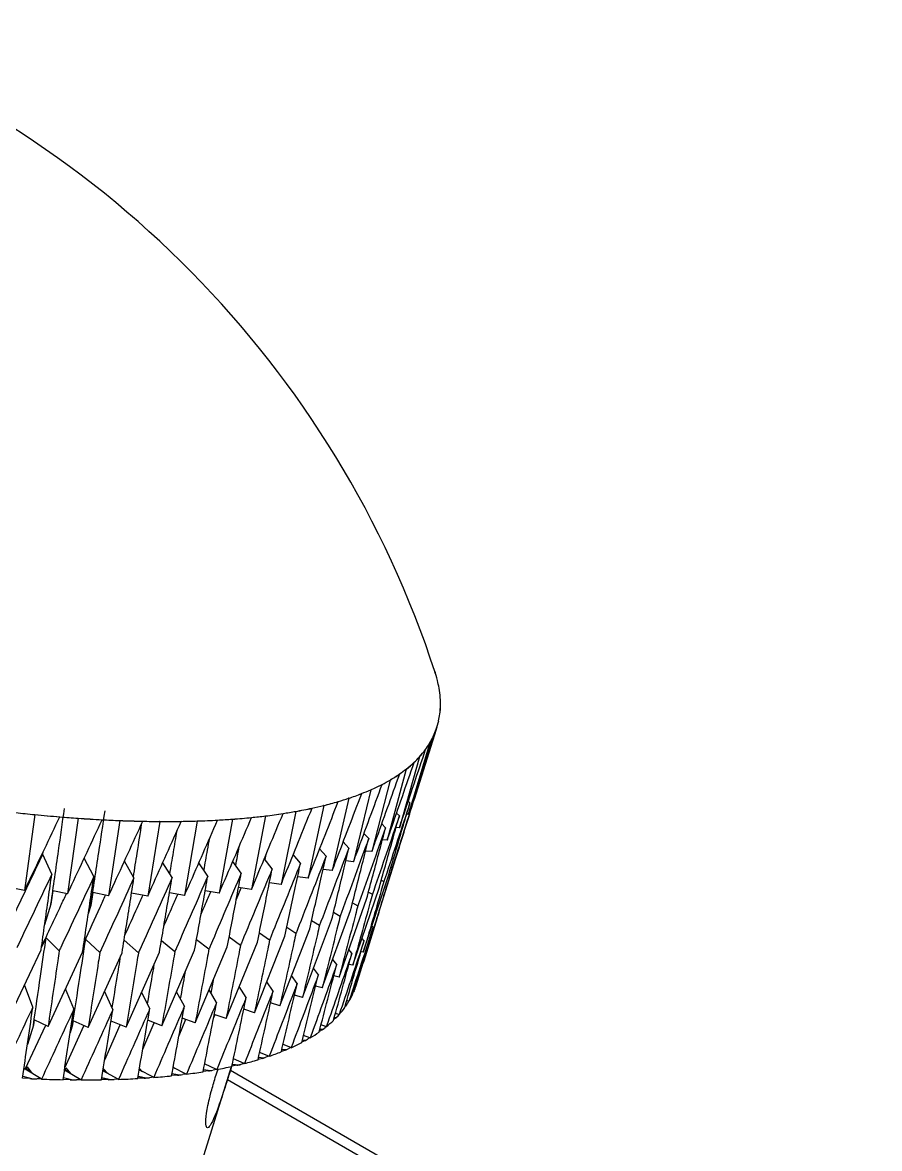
# Model space of a CAD drawing. Header units: millimetres. Extents: x 5847 to 9233, y 737 to 1578.
# Drawn here: x 8893.01 to 8910.22, y 1126.87 to 1149.48 of the extents above; entities that cross this region are included whole.
import ezdxf

# ---------------------------------------------------------------- set-up
doc = ezdxf.new("R2010")
doc.units = ezdxf.units.MM
doc.layers.get('0').update_dxf_attribs({"lineweight": 30})

msp = doc.modelspace()

# ---------------------------------------------------------------- linework, layer by layer
at = {"color": 7, "linetype": 'Continuous', "lineweight": 25}
for p, q in [((8901.283, 1136.469), (8901.284, 1136.469)), ((8901.345, 1136.265), (8901.343, 1136.266)), ((8901.376, 1136.114), (8901.377, 1136.114)), ((8901.401, 1135.92), (8901.4, 1135.921)), ((8901.404, 1135.777), (8901.405, 1135.777)), ((8901.368, 1135.458), (8901.369, 1135.458)), ((8901.393, 1135.593), (8901.391, 1135.594)), ((8901.32, 1135.285), (8900.878, 1133.876)), ((8901.077, 1134.507), (8901.336, 1135.334)), ((8901.32, 1135.285), (8901.318, 1135.286)), ((8901.183, 1134.997), (8900.76, 1133.582)), ((8901.183, 1134.997), (8901.181, 1134.998)), ((8901.267, 1135.159), (8901.268, 1135.158)), ((8901.102, 1134.88), (8901.104, 1134.88)), ((8900.982, 1134.731), (8900.578, 1133.309)), ((8900.874, 1134.624), (8900.876, 1134.623)), ((8900.982, 1134.731), (8900.98, 1134.732)), ((8900.718, 1134.488), (8900.333, 1133.059)), ((8900.584, 1134.39), (8900.585, 1134.39)), ((8900.718, 1134.488), (8900.717, 1134.488)), ((8900.007, 1134.072), (8899.658, 1132.628)), ((8900.007, 1134.072), (8900.005, 1134.072)), ((8900.393, 1134.268), (8900.026, 1132.832)), ((8900.232, 1134.181), (8900.233, 1134.18)), ((8900.393, 1134.268), (8900.391, 1134.268)), ((8900.942, 1134.093), (8900.929, 1134.105)), ((8899.562, 1133.901), (8899.23, 1132.45)), ((8899.35, 1133.836), (8899.352, 1133.835)), ((8899.562, 1133.901), (8899.56, 1133.902)), ((8899.82, 1133.996), (8899.822, 1133.995)), ((8900.792, 1133.81), (8900.757, 1133.842)), ((8898.502, 1133.638), (8898.203, 1132.171)), ((8898.502, 1133.638), (8898.501, 1133.639)), ((8899.059, 1133.756), (8898.745, 1132.297)), ((8898.824, 1133.703), (8898.825, 1133.702)), ((8899.059, 1133.756), (8899.058, 1133.757)), ((8893.261, 1133.574), (8893.053, 1132.048)), ((8893.261, 1133.574), (8893.26, 1133.574)), ((8893.76, 1133.529), (8893.76, 1133.529)), ((8894.132, 1133.5), (8893.915, 1131.983)), ((8894.132, 1133.5), (8894.132, 1133.501)), ((8894.612, 1133.471), (8894.612, 1133.471)), ((8894.969, 1133.454), (8894.74, 1131.945)), ((8894.969, 1133.454), (8894.968, 1133.455)), ((8895.426, 1133.441), (8895.427, 1133.44)), ((8895.766, 1133.436), (8895.525, 1131.935)), ((8895.766, 1133.436), (8895.765, 1133.437)), ((8896.199, 1133.438), (8896.2, 1133.438)), ((8896.52, 1133.445), (8896.266, 1131.953)), ((8896.52, 1133.445), (8896.519, 1133.446)), ((8896.928, 1133.463), (8896.929, 1133.463)), ((8897.23, 1133.482), (8896.962, 1131.999)), ((8897.23, 1133.482), (8897.229, 1133.483)), ((8897.891, 1133.546), (8897.608, 1132.071)), ((8897.61, 1133.516), (8897.611, 1133.515)), ((8897.891, 1133.546), (8897.89, 1133.547)), ((8898.243, 1133.596), (8898.244, 1133.595)), ((8900.302, 1133.309), (8900.225, 1133.386)), ((8900.578, 1133.548), (8900.522, 1133.602)), ((8900.76, 1133.582), (8900.725, 1133.583)), ((8899.963, 1133.094), (8899.868, 1133.194)), ((8900.578, 1133.309), (8900.512, 1133.313)), ((8899.565, 1132.903), (8899.451, 1133.028)), ((8900.333, 1133.059), (8900.237, 1133.066)), ((8893.418, 1132.773), (8893.426, 1132.828)), ((8893.601, 1132.381), (8893.418, 1132.773)), ((8897.881, 1132.671), (8897.901, 1132.772)), ((8898.594, 1132.599), (8898.449, 1132.775)), ((8899.108, 1132.738), (8898.978, 1132.888)), ((8900.026, 1132.832), (8899.9, 1132.842)), ((8894.445, 1132.329), (8894.251, 1132.7)), ((8895.25, 1132.306), (8895.058, 1132.638)), ((8896.014, 1132.309), (8895.826, 1132.606)), ((8896.733, 1132.341), (8896.552, 1132.605)), ((8897.404, 1132.4), (8897.233, 1132.633)), ((8898.026, 1132.486), (8897.866, 1132.69)), ((8899.658, 1132.628), (8899.503, 1132.644)), ((8900.003, 1131.096), (8900.503, 1132.677)), ((8900.412, 1132.523), (8900.436, 1132.511)), ((8898.745, 1132.297), (8898.536, 1132.324)), ((8899.23, 1132.45), (8899.048, 1132.471)), ((8899.854, 1130.812), (8900.372, 1132.388)), ((8900.216, 1132.26), (8900.269, 1132.233)), ((8893.053, 1132.048), (8892.785, 1132.107)), ((8893.623, 1132.044), (8893.582, 1131.774)), ((8893.915, 1131.983), (8893.623, 1132.044)), ((8896.962, 1131.999), (8896.68, 1132.044)), ((8897.306, 1131.879), (8897.399, 1132.103)), ((8897.608, 1132.071), (8897.35, 1132.11)), ((8898.203, 1132.171), (8897.969, 1132.203)), ((8899.642, 1130.549), (8900.177, 1132.119)), ((8894.425, 1132.008), (8894.383, 1131.747)), ((8894.74, 1131.945), (8894.425, 1132.008)), ((8895.525, 1131.935), (8895.201, 1131.996)), ((8896.266, 1131.953), (8895.963, 1132.006)), ((8899.368, 1130.31), (8899.919, 1131.874)), ((8899.638, 1131.805), (8899.745, 1131.745)), ((8899.958, 1132.02), (8900.038, 1131.978)), ((8893.582, 1131.774), (8893.456, 1131.36)), ((8894.383, 1131.747), (8894.333, 1131.581)), ((8899.031, 1130.094), (8899.599, 1131.651)), ((8899.257, 1131.615), (8899.39, 1131.537)), ((8898.634, 1129.903), (8899.219, 1131.453)), ((8898.817, 1131.45), (8898.976, 1131.353)), ((8897.667, 1129.596), (8898.282, 1131.133)), ((8897.768, 1131.203), (8897.974, 1131.062)), ((8898.179, 1129.736), (8898.779, 1131.28)), ((8898.32, 1131.313), (8898.503, 1131.194)), ((8900.05, 1131.315), (8900.028, 1131.341)), ((8893.392, 1130.907), (8893.485, 1131.1)), ((8893.485, 1131.1), (8893.748, 1130.837)), ((8894.245, 1130.993), (8894.28, 1131.069)), ((8894.28, 1131.069), (8894.564, 1130.806)), ((8895.051, 1131.051), (8895.34, 1130.802)), ((8895.801, 1131.045), (8896.071, 1130.826)), ((8896.48, 1129.395), (8897.123, 1130.918)), ((8896.505, 1131.068), (8896.756, 1130.877)), ((8897.1, 1129.482), (8897.729, 1131.012)), ((8897.162, 1131.121), (8897.391, 1130.956)), ((8899.87, 1131.042), (8899.827, 1131.093)), ((8900.003, 1131.096), (8899.985, 1131.099)), ((8892.682, 1129.373), (8893.385, 1130.858)), ((8893.525, 1129.322), (8894.218, 1130.814)), ((8894.329, 1129.299), (8895.011, 1130.799)), ((8895.092, 1129.304), (8895.761, 1130.811)), ((8895.809, 1129.336), (8896.467, 1130.85)), ((8899.626, 1130.791), (8899.564, 1130.868)), ((8899.709, 1130.146), (8899.885, 1130.707)), ((8899.854, 1130.812), (8899.806, 1130.822)), ((8898.953, 1130.36), (8898.856, 1130.492)), ((8899.32, 1130.563), (8899.24, 1130.668)), ((8899.642, 1130.549), (8899.565, 1130.567)), ((8896.797, 1129.99), (8896.855, 1130.282)), ((8898.527, 1130.181), (8898.414, 1130.342)), ((8899.368, 1130.31), (8899.261, 1130.336)), ((8893.22, 1129.71), (8893.054, 1130.159)), ((8894.044, 1129.673), (8893.876, 1130.077)), ((8894.828, 1129.664), (8894.66, 1130.027)), ((8895.568, 1129.682), (8895.404, 1130.007)), ((8896.263, 1129.728), (8896.105, 1130.016)), ((8896.908, 1129.801), (8896.759, 1130.055)), ((8897.502, 1129.901), (8897.363, 1130.123)), ((8898.043, 1130.028), (8897.916, 1130.219)), ((8899.031, 1130.094), (8898.897, 1130.129)), ((8899.67, 1130.036), (8899.657, 1130.017)), ((8899.691, 1130.118), (8899.682, 1130.068)), ((8899.691, 1130.118), (8899.688, 1130.119)), ((8899.699, 1130.116), (8899.691, 1130.118)), ((8898.179, 1129.736), (8897.991, 1129.793)), ((8898.634, 1129.903), (8898.473, 1129.948)), ((8899.558, 1129.829), (8899.523, 1129.84)), ((8899.558, 1129.829), (8899.54, 1129.784)), ((8899.566, 1129.827), (8899.558, 1129.829)), ((8896.847, 1129.484), (8896.877, 1129.558)), ((8897.1, 1129.482), (8896.862, 1129.564)), ((8897.667, 1129.596), (8897.453, 1129.665)), ((8899.362, 1129.562), (8899.295, 1129.583)), ((8899.362, 1129.562), (8899.334, 1129.521)), ((8899.369, 1129.559), (8899.362, 1129.562)), ((8899.52, 1129.753), (8899.489, 1129.721)), ((8893.068, 1128.466), (8893.477, 1129.345)), ((8893.23, 1129.346), (8893.111, 1128.959)), ((8893.247, 1129.454), (8893.23, 1129.346)), ((8893.525, 1129.322), (8893.247, 1129.454)), ((8893.861, 1128.489), (8894.246, 1129.336)), ((8894.012, 1129.328), (8893.97, 1129.193)), ((8894.03, 1129.432), (8894.012, 1129.328)), ((8894.329, 1129.299), (8894.03, 1129.432)), ((8894.662, 1128.652), (8894.974, 1129.352)), ((8895.092, 1129.304), (8894.789, 1129.429)), ((8895.427, 1128.866), (8895.657, 1129.395)), ((8895.809, 1129.336), (8895.527, 1129.445)), ((8896.155, 1129.14), (8896.292, 1129.464)), ((8896.48, 1129.395), (8896.219, 1129.49)), ((8899.102, 1129.317), (8899.005, 1129.35)), ((8899.102, 1129.317), (8899.066, 1129.28)), ((8899.11, 1129.314), (8899.102, 1129.317)), ((8899.305, 1129.491), (8899.261, 1129.458)), ((8898.781, 1129.095), (8898.654, 1129.142)), ((8898.781, 1129.095), (8898.737, 1129.063)), ((8898.788, 1129.093), (8898.781, 1129.095)), ((8899.028, 1129.252), (8898.971, 1129.22)), ((8898.399, 1128.898), (8898.243, 1128.958)), ((8898.399, 1128.898), (8898.348, 1128.87)), ((8898.406, 1128.895), (8898.399, 1128.898)), ((8898.69, 1129.036), (8898.621, 1129.007)), ((8897.46, 1128.579), (8897.248, 1128.671)), ((8897.832, 1128.68), (8897.742, 1128.659)), ((8897.958, 1128.726), (8897.773, 1128.801)), ((8897.958, 1128.726), (8897.9, 1128.702)), ((8897.965, 1128.723), (8897.958, 1128.726)), ((8898.29, 1128.845), (8898.211, 1128.82)), ((8893.068, 1128.466), (8893.039, 1128.466)), ((8893.389, 1128.266), (8893.068, 1128.466)), ((8893.081, 1128.459), (8893.106, 1128.51)), ((8893.201, 1128.384), (8893.081, 1128.459)), ((8893.098, 1128.458), (8893.081, 1128.459)), ((8893.201, 1128.384), (8893.098, 1128.458)), ((8893.106, 1128.51), (8893.201, 1128.384)), ((8893.561, 1116.878), (8897.211, 1128.516)), ((8894.183, 1128.25), (8893.854, 1128.441)), ((8893.856, 1128.441), (8893.881, 1128.493)), ((8893.984, 1128.367), (8893.856, 1128.441)), ((8893.873, 1128.441), (8893.856, 1128.441)), ((8893.984, 1128.367), (8893.873, 1128.441)), ((8893.881, 1128.493), (8893.984, 1128.367)), ((8894.725, 1128.377), (8894.626, 1128.431)), ((8894.935, 1128.261), (8894.626, 1128.43)), ((8894.725, 1128.377), (8894.627, 1128.437)), ((8894.634, 1128.48), (8894.725, 1128.377)), ((8895.422, 1128.413), (8895.354, 1128.448)), ((8895.641, 1128.3), (8895.354, 1128.447)), ((8895.422, 1128.413), (8895.355, 1128.452)), ((8895.36, 1128.48), (8895.422, 1128.413)), ((8896.071, 1128.477), (8896.036, 1128.496)), ((8896.071, 1128.477), (8896.036, 1128.495)), ((8896.299, 1128.366), (8896.036, 1128.494)), ((8896.039, 1128.51), (8896.071, 1128.477)), ((8896.747, 1128.428), (8896.638, 1128.415)), ((8896.906, 1128.459), (8896.668, 1128.568)), ((8896.906, 1128.459), (8896.837, 1128.443)), ((8896.882, 1128.293), (8896.941, 1128.462)), ((8896.912, 1128.456), (8896.906, 1128.459)), ((8929.187, 1109.962), (8897.185, 1128.437)), ((8897.317, 1128.541), (8897.217, 1128.524)), ((8897.46, 1128.579), (8897.396, 1128.559)), ((8897.466, 1128.577), (8897.46, 1128.579)), ((8893.159, 1128.274), (8893.012, 1128.285)), ((8893.389, 1128.266), (8893.303, 1128.268)), ((8893.393, 1128.264), (8893.389, 1128.266)), ((8893.966, 1128.249), (8893.825, 1128.256)), ((8894.183, 1128.25), (8894.099, 1128.248)), ((8894.188, 1128.247), (8894.183, 1128.25)), ((8894.731, 1128.253), (8894.597, 1128.254)), ((8894.935, 1128.261), (8894.853, 1128.256)), ((8894.94, 1128.258), (8894.935, 1128.261)), ((8895.452, 1128.283), (8895.325, 1128.28)), ((8895.641, 1128.3), (8895.563, 1128.291)), ((8895.646, 1128.297), (8895.641, 1128.3)), ((8896.125, 1128.342), (8896.006, 1128.334)), ((8896.299, 1128.366), (8896.225, 1128.353)), ((8896.304, 1128.363), (8896.299, 1128.366))]:
    msp.add_line(p, q, dxfattribs=at)
at = {"color": 8, "linetype": 'Continuous', "lineweight": 25}
for p, q in [((8899.667, 1130.049), (8899.675, 1130.05)), ((8899.502, 1129.765), (8899.528, 1129.766)), ((8899.273, 1129.503), (8899.318, 1129.503)), ((8898.983, 1129.265), (8899.044, 1129.264)), ((8898.221, 1128.864), (8898.315, 1128.856)), ((8898.632, 1129.052), (8898.71, 1129.047)), ((8897.751, 1128.702), (8897.861, 1128.689)), ((8896.646, 1128.457), (8896.785, 1128.434)), ((8897.226, 1128.566), (8897.35, 1128.548)), ((8893.018, 1128.326), (8893.219, 1128.271)), ((8893.832, 1128.297), (8894.022, 1128.249)), ((8894.604, 1128.295), (8894.782, 1128.254)), ((8895.332, 1128.321), (8895.498, 1128.287)), ((8896.014, 1128.376), (8896.167, 1128.347)), ((8928.976, 1109.864), (8897.127, 1128.249))]:
    msp.add_line(p, q, dxfattribs=at)
at = {"color": 7, "linetype": 'Continuous', "lineweight": 25, "flags": 128}
for points in [[(8893.098, 1128.458), (8893.103, 1128.487), (8893.106, 1128.51)], [(8893.873, 1128.441), (8893.878, 1128.47), (8893.881, 1128.493)]]:
    msp.add_lwpolyline(points, dxfattribs=at)
at = {"color": 7, "linetype": 'Continuous', "lineweight": 25}
for centre, radius, start, end in [((8881.795, 1130.065), 20.513, 18.0725, 71.1243), ((8898.966, 1135.669), 2.451, 14.0995, 19.0597), ((8898.968, 1135.668), 2.451, 14.1004, 19.0588), ((8899.257, 1135.743), 2.151, 9.9538, 14.0725), ((8899.493, 1135.783), 1.912, 4.1244, 9.978), ((8899.494, 1135.783), 1.912, 4.1255, 9.9769), ((8899.676, 1135.797), 1.728, 359.3304, 4.0953), ((8899.806, 1135.795), 1.598, 352.7464, 359.3427), ((8899.807, 1135.795), 1.598, 352.7476, 359.3415), ((8899.92, 1135.779), 1.483, 340.5818, 347.5167), ((8899.921, 1135.778), 1.483, 340.5831, 347.5154), ((8899.887, 1135.786), 1.516, 347.5226, 352.722), ((8899.909, 1135.783), 1.494, 335.321, 340.5715), ((8899.765, 1135.863), 1.66, 323.6893, 328.5845), ((8899.856, 1135.808), 1.553, 328.5762, 335.2991), ((8899.857, 1135.807), 1.554, 328.5775, 335.2979), ((8899.638, 1135.957), 1.818, 317.606, 323.6605), ((8899.639, 1135.957), 1.818, 317.6072, 323.6594), ((8899.296, 1136.297), 2.3, 308.1436, 313.3193), ((8899.298, 1136.297), 2.3, 308.1445, 313.3183), ((8899.481, 1136.099), 2.029, 313.3472, 317.6282), ((8898.863, 1136.89), 3.035, 300.247, 304.5493), ((8898.864, 1136.889), 3.035, 300.2478, 304.5485), ((8899.09, 1136.558), 2.633, 304.5729, 308.171), ((8898.114, 1138.368), 4.693, 291.3158, 293.7625), ((8898.371, 1137.789), 4.06, 293.7402, 297.2836), ((8898.372, 1137.789), 4.061, 293.7408, 297.2829), ((8898.623, 1137.298), 3.509, 297.3024, 300.2733), ((8897.347, 1140.663), 7.115, 283.9156, 286.3537), ((8897.348, 1140.664), 7.116, 283.9161, 286.3532), ((8897.598, 1139.802), 6.218, 286.3652, 288.3931), ((8897.854, 1139.037), 5.412, 288.3751, 291.3011), ((8897.856, 1139.037), 5.412, 288.3757, 291.3005), ((8896.602, 1167.719), 34.308, 263.7616, 264.4098), ((8896.67, 1143.838), 10.362, 278.7338, 280.1761), ((8896.879, 1142.681), 9.187, 280.1651, 282.2215), ((8896.88, 1142.681), 9.188, 280.1654, 282.2211), ((8897.107, 1141.624), 8.105, 282.2304, 283.9298), ((8896.412, 1165.765), 32.345, 264.4075, 265.2969), ((8896.413, 1165.768), 32.348, 264.4076, 265.2968), ((8896.25, 1163.814), 30.387, 265.2989, 266.0019), ((8896.116, 1161.87), 28.438, 265.9991, 266.9681), ((8896.117, 1161.872), 28.441, 265.9992, 266.9679), ((8896.013, 1159.949), 26.515, 266.9705, 267.7406), ((8895.94, 1158.057), 24.621, 267.737, 268.8036), ((8895.941, 1158.059), 24.624, 267.7372, 268.8034), ((8895.9, 1156.208), 22.772, 268.8065, 269.6591), ((8895.891, 1154.408), 20.971, 269.6547, 270.8414), ((8895.892, 1154.409), 20.973, 269.6549, 270.8412), ((8895.915, 1152.667), 19.231, 270.8451, 271.7995), ((8895.97, 1150.992), 17.555, 271.7941, 273.13), ((8895.971, 1150.993), 17.556, 271.7943, 273.1298), ((8896.056, 1149.392), 15.952, 273.1345, 274.2159), ((8896.17, 1147.87), 14.426, 274.209, 275.7315), ((8896.171, 1147.871), 14.428, 274.2093, 275.7312), ((8896.312, 1146.435), 12.984, 275.7371, 276.9778), ((8896.479, 1145.089), 11.628, 276.9691, 278.7268), ((8896.48, 1145.089), 11.629, 276.9694, 278.7264), ((8898.288, 1130.592), 1.489, 338.0868, 339.4016), ((8898.154, 1130.665), 1.642, 326.2502, 327.5435), ((8898.237, 1130.616), 1.546, 329.3166, 335.691), ((8898.026, 1130.758), 1.8, 318.2644, 324.023), ((8897.69, 1131.087), 2.271, 308.7019, 313.6341), ((8897.88, 1130.888), 1.996, 315.5713, 316.7607), ((8897.259, 1131.666), 2.993, 300.7094, 304.8127), ((8897.495, 1131.329), 2.583, 306.4295, 307.477), ((8896.526, 1133.091), 4.598, 292.5615, 293.3364), ((8896.769, 1132.55), 4.005, 294.1209, 297.5005), ((8897.032, 1132.047), 3.437, 298.825, 299.7284), ((8895.745, 1135.389), 7.027, 284.1785, 286.5016), ((8896.01, 1134.497), 6.096, 287.391, 288.0583), ((8896.253, 1133.781), 5.34, 288.6899, 291.4795), ((8895.075, 1138.47), 10.18, 279.4542, 279.9633), ((8895.274, 1137.388), 9.08, 280.3874, 282.3454), ((8895.517, 1136.287), 7.953, 283.0845, 283.6643), ((8894.374, 1154.455), 26.209, 267.3442, 267.6574), ((8894.309, 1152.693), 24.446, 267.8541, 268.8655), ((8894.271, 1150.731), 22.484, 269.2224, 269.5608), ((8894.266, 1149.052), 20.805, 269.7846, 270.9109), ((8894.297, 1147.212), 18.965, 271.3133, 271.6822), ((8894.351, 1145.649), 17.401, 271.9399, 273.2087), ((8894.447, 1143.963), 15.712, 273.6681, 274.0743), ((8894.556, 1142.542), 14.287, 274.3746, 275.8219), ((8894.711, 1141.036), 12.773, 276.3529, 276.8052), ((8894.87, 1139.778), 11.504, 277.1597, 278.8319)]:
    msp.add_arc(centre, radius, start, end, dxfattribs=at)
for centre, major_axis, ratio, start_param, end_param in [((8883.482, 1135.443), (16.222, -5.314), 0.295422, 6.263755, 6.26663), ((8883.471, 1135.41), (16.233, -5.279), 0.294077, 6.265977, 6.269888), ((8883.471, 1135.41), (16.233, -5.279), 0.294681, 6.203203, 6.207312), ((8883.482, 1135.443), (16.222, -5.313), 0.296148, 6.200816, 6.20383), ((8883.482, 1135.443), (16.223, -5.31), 0.296867, 6.137862, 6.141015), ((8883.471, 1135.41), (16.233, -5.279), 0.295285, 6.140416, 6.144725), ((8883.482, 1135.443), (16.224, -5.307), 0.297577, 6.074893, 6.078186), ((8883.471, 1135.41), (16.234, -5.277), 0.295886, 6.077618, 6.082128), ((8883.471, 1135.41), (16.235, -5.273), 0.297068, 5.951985, 5.956895), ((8883.482, 1135.443), (16.225, -5.304), 0.298275, 6.011911, 6.015342), ((8883.471, 1135.41), (16.234, -5.275), 0.296481, 6.014808, 6.019518), ((8883.482, 1135.443), (16.228, -5.294), 0.299623, 5.885906, 5.88961), ((8883.471, 1135.41), (16.236, -5.27), 0.297645, 5.88915, 5.894258), ((8883.482, 1135.443), (16.227, -5.299), 0.298958, 5.948915, 5.952483), ((8883.482, 1135.443), (16.232, -5.281), 0.300891, 5.759852, 5.763819), ((8883.471, 1135.41), (16.239, -5.261), 0.29876, 5.763441, 5.768939), ((8883.482, 1135.443), (16.23, -5.288), 0.300268, 5.822885, 5.826721), ((8883.471, 1135.41), (16.237, -5.266), 0.29821, 5.826302, 5.831606), ((8883.482, 1135.443), (16.246, -5.237), 0.303577, 5.444541, 5.449095), ((8883.471, 1135.41), (16.248, -5.23), 0.301216, 5.448955, 5.455338), ((8883.482, 1135.443), (16.243, -5.247), 0.303104, 5.50762, 5.512066), ((8883.471, 1135.41), (16.246, -5.238), 0.300771, 5.511876, 5.518095), ((8883.482, 1135.443), (16.24, -5.256), 0.302597, 5.570691, 5.575025), ((8883.471, 1135.41), (16.244, -5.244), 0.300301, 5.574786, 5.580833), ((8883.482, 1135.443), (16.237, -5.265), 0.302057, 5.633754, 5.63797), ((8883.471, 1135.41), (16.242, -5.251), 0.299808, 5.637683, 5.643553), ((8883.482, 1135.443), (16.235, -5.273), 0.301488, 5.696808, 5.700901), ((8883.471, 1135.41), (16.24, -5.256), 0.299293, 5.700569, 5.706254)]:
    msp.add_ellipse(centre, major_axis=major_axis, ratio=ratio, start_param=start_param, end_param=end_param, dxfattribs=at)
for points, knots in [([(8900.76, 1133.582), (8900.781, 1133.648), (8900.952, 1134.173), (8901.121, 1134.698), (8901.268, 1135.158)], [0, 0, 0, 0, 0.124739, 1, 1, 1, 1]), ([(8900.578, 1133.309), (8900.6, 1133.375), (8900.776, 1133.898), (8900.951, 1134.421), (8901.104, 1134.88)], [0, 0, 0, 0, 0.1247659, 1, 1, 1, 1]), ([(8900.333, 1133.059), (8900.356, 1133.124), (8900.537, 1133.645), (8900.718, 1134.167), (8900.876, 1134.623)], [0, 0, 0, 0, 0.124805, 1, 1, 1, 1]), ([(8900.026, 1132.832), (8900.049, 1132.896), (8900.236, 1133.416), (8900.422, 1133.935), (8900.585, 1134.39)], [0, 0, 0, 0, 0.1248558, 1, 1, 1, 1]), ([(8899.658, 1132.628), (8899.682, 1132.693), (8899.874, 1133.21), (8900.066, 1133.727), (8900.233, 1134.18)], [0, 0, 0, 0, 0.124918, 1, 1, 1, 1]), ([(8900.942, 1134.093), (8900.782, 1133.59), (8900.613, 1133.062), (8900.444, 1132.535), (8900.436, 1132.511)], [0, 0, 0, 0, 0.9533517, 1, 1, 1, 1]), ([(8900.503, 1132.677), (8900.603, 1133), (8900.751, 1133.472), (8900.896, 1133.944), (8900.942, 1134.093)], [0, 0, 0, 0, 0.684953, 1, 1, 1, 1]), ([(8898.745, 1132.297), (8898.77, 1132.362), (8898.973, 1132.874), (8899.175, 1133.387), (8899.352, 1133.835)], [0, 0, 0, 0, 0.125078, 1, 1, 1, 1]), ([(8899.23, 1132.45), (8899.255, 1132.514), (8899.453, 1133.029), (8899.649, 1133.544), (8899.822, 1133.995)], [0, 0, 0, 0, 0.124992, 1, 1, 1, 1]), ([(8893.582, 1131.774), (8893.633, 1132.132), (8893.725, 1132.771), (8893.815, 1133.412), (8893.854, 1133.694)], [0, 0, 0, 0, 0.559999, 1, 1, 1, 1]), ([(8894.383, 1131.747), (8894.437, 1132.102), (8894.533, 1132.735), (8894.627, 1133.369), (8894.669, 1133.648)], [0, 0, 0, 0, 0.559999, 1, 1, 1, 1]), ([(8898.203, 1132.171), (8898.229, 1132.235), (8898.437, 1132.745), (8898.644, 1133.255), (8898.825, 1133.702)], [0, 0, 0, 0, 0.125174, 1, 1, 1, 1]), ([(8900.792, 1133.81), (8900.626, 1133.308), (8900.452, 1132.783), (8900.277, 1132.258), (8900.269, 1132.233)], [0, 0, 0, 0, 0.953389, 1, 1, 1, 1]), ([(8900.372, 1132.388), (8900.468, 1132.712), (8900.609, 1133.186), (8900.748, 1133.66), (8900.792, 1133.81)], [0, 0, 0, 0, 0.684906, 1, 1, 1, 1]), ([(8893.053, 1132.048), (8893.083, 1132.11), (8893.319, 1132.603), (8893.555, 1133.097), (8893.76, 1133.529)], [0, 0, 0, 0, 0.12611, 1, 1, 1, 1]), ([(8893.915, 1131.983), (8893.944, 1132.045), (8894.177, 1132.541), (8894.409, 1133.037), (8894.612, 1133.471)], [0, 0, 0, 0, 0.1259516, 1, 1, 1, 1]), ([(8894.74, 1131.945), (8894.769, 1132.008), (8894.998, 1132.506), (8895.227, 1133.005), (8895.427, 1133.44)], [0, 0, 0, 0, 0.1258004, 1, 1, 1, 1]), ([(8895.238, 1132.326), (8895.264, 1132.484), (8895.321, 1132.843), (8895.378, 1133.202), (8895.409, 1133.402)], [0, 0, 0, 0, 0.441218, 1, 1, 1, 1]), ([(8895.525, 1131.935), (8895.553, 1131.998), (8895.778, 1132.499), (8896.003, 1133), (8896.2, 1133.438)], [0, 0, 0, 0, 0.125657, 1, 1, 1, 1]), ([(8896.266, 1131.953), (8896.294, 1132.016), (8896.515, 1132.519), (8896.736, 1133.023), (8896.929, 1133.463)], [0, 0, 0, 0, 0.1255221, 1, 1, 1, 1]), ([(8896.962, 1131.999), (8896.989, 1132.062), (8897.206, 1132.567), (8897.422, 1133.073), (8897.611, 1133.515)], [0, 0, 0, 0, 0.125396, 1, 1, 1, 1]), ([(8897.608, 1132.071), (8897.635, 1132.135), (8897.847, 1132.642), (8898.059, 1133.151), (8898.244, 1133.595)], [0, 0, 0, 0, 0.12528, 1, 1, 1, 1]), ([(8900.578, 1133.548), (8900.407, 1133.049), (8900.227, 1132.525), (8900.046, 1132.002), (8900.038, 1131.978)], [0, 0, 0, 0, 0.953412, 1, 1, 1, 1]), ([(8900.177, 1132.119), (8900.269, 1132.445), (8900.403, 1132.921), (8900.536, 1133.398), (8900.578, 1133.548)], [0, 0, 0, 0, 0.68486, 1, 1, 1, 1]), ([(8895.969, 1132.38), (8895.994, 1132.526), (8896.043, 1132.816), (8896.091, 1133.105), (8896.115, 1133.25)], [0, 0, 0, 0, 0.503011, 1, 1, 1, 1]), ([(8900.302, 1133.309), (8900.125, 1132.812), (8899.94, 1132.291), (8899.753, 1131.769), (8899.745, 1131.745)], [0, 0, 0, 0, 0.953421, 1, 1, 1, 1]), ([(8899.919, 1131.874), (8900.007, 1132.201), (8900.135, 1132.679), (8900.262, 1133.158), (8900.302, 1133.309)], [0, 0, 0, 0, 0.684813, 1, 1, 1, 1]), ([(8896.654, 1132.455), (8896.679, 1132.591), (8896.717, 1132.805), (8896.756, 1133.02), (8896.77, 1133.1)], [0, 0, 0, 0, 0.629638, 1, 1, 1, 1]), ([(8897.292, 1132.552), (8897.317, 1132.679), (8897.342, 1132.81), (8897.367, 1132.941), (8897.367, 1132.946)], [0, 0, 0, 0, 0.964155, 1, 1, 1, 1]), ([(8899.963, 1133.094), (8899.782, 1132.599), (8899.591, 1132.08), (8899.399, 1131.561), (8899.39, 1131.537)], [0, 0, 0, 0, 0.953416, 1, 1, 1, 1]), ([(8899.599, 1131.651), (8899.683, 1131.98), (8899.805, 1132.461), (8899.925, 1132.942), (8899.963, 1133.094)], [0, 0, 0, 0, 0.684767, 1, 1, 1, 1]), ([(8892.367, 1130.574), (8892.564, 1130.984), (8892.915, 1131.716), (8893.264, 1132.45), (8893.418, 1132.773)], [0, 0, 0, 0, 0.559942, 1, 1, 1, 1]), ([(8899.108, 1132.738), (8898.916, 1132.247), (8898.715, 1131.733), (8898.513, 1131.218), (8898.503, 1131.194)], [0, 0, 0, 0, 0.953365, 1, 1, 1, 1]), ([(8898.779, 1131.28), (8898.854, 1131.613), (8898.965, 1132.098), (8899.074, 1132.585), (8899.108, 1132.738)], [0, 0, 0, 0, 0.684676, 1, 1, 1, 1]), ([(8899.565, 1132.903), (8899.378, 1132.41), (8899.182, 1131.893), (8898.985, 1131.377), (8898.976, 1131.353)], [0, 0, 0, 0, 0.953397, 1, 1, 1, 1]), ([(8899.219, 1131.453), (8899.298, 1131.784), (8899.414, 1132.267), (8899.529, 1132.751), (8899.565, 1132.903)], [0, 0, 0, 0, 0.684721, 1, 1, 1, 1]), ([(8898.026, 1132.486), (8897.824, 1131.999), (8897.613, 1131.489), (8897.401, 1130.98), (8897.391, 1130.956)], [0, 0, 0, 0, 0.9532586, 1, 1, 1, 1]), ([(8897.729, 1131.012), (8897.797, 1131.348), (8897.896, 1131.839), (8897.995, 1132.331), (8898.026, 1132.486)], [0, 0, 0, 0, 0.684589, 1, 1, 1, 1]), ([(8898.594, 1132.599), (8898.398, 1132.11), (8898.191, 1131.598), (8897.984, 1131.086), (8897.974, 1131.062)], [0, 0, 0, 0, 0.9533184, 1, 1, 1, 1]), ([(8898.282, 1131.133), (8898.353, 1131.467), (8898.458, 1131.955), (8898.562, 1132.444), (8898.594, 1132.599)], [0, 0, 0, 0, 0.684632, 1, 1, 1, 1]), ([(8900.436, 1132.511), (8900.418, 1132.45), (8900.274, 1131.978), (8900.129, 1131.506), (8900.003, 1131.096)], [0, 0, 0, 0, 0.129499, 1, 1, 1, 1]), ([(8893.601, 1132.381), (8893.377, 1131.909), (8893.142, 1131.414), (8892.906, 1130.919), (8892.895, 1130.896)], [0, 0, 0, 0, 0.952632, 1, 1, 1, 1]), ([(8893.385, 1130.858), (8893.434, 1131.205), (8893.507, 1131.712), (8893.578, 1132.221), (8893.601, 1132.381)], [0, 0, 0, 0, 0.684361, 1, 1, 1, 1]), ([(8894.445, 1132.329), (8894.224, 1131.855), (8893.992, 1131.358), (8893.759, 1130.861), (8893.748, 1130.837)], [0, 0, 0, 0, 0.9527663, 1, 1, 1, 1]), ([(8894.218, 1130.814), (8894.27, 1131.16), (8894.346, 1131.665), (8894.421, 1132.17), (8894.445, 1132.329)], [0, 0, 0, 0, 0.684394, 1, 1, 1, 1]), ([(8895.25, 1132.306), (8895.033, 1131.829), (8894.804, 1131.329), (8894.575, 1130.829), (8894.564, 1130.806)], [0, 0, 0, 0, 0.952889, 1, 1, 1, 1]), ([(8895.011, 1130.799), (8895.066, 1131.142), (8895.146, 1131.644), (8895.225, 1132.147), (8895.25, 1132.306)], [0, 0, 0, 0, 0.6844298, 1, 1, 1, 1]), ([(8896.014, 1132.309), (8895.8, 1131.83), (8895.575, 1131.328), (8895.35, 1130.826), (8895.34, 1130.802)], [0, 0, 0, 0, 0.953, 1, 1, 1, 1]), ([(8895.761, 1130.811), (8895.819, 1131.153), (8895.904, 1131.652), (8895.987, 1132.152), (8896.014, 1132.309)], [0, 0, 0, 0, 0.684467, 1, 1, 1, 1]), ([(8896.733, 1132.341), (8896.523, 1131.859), (8896.303, 1131.354), (8896.081, 1130.85), (8896.071, 1130.826)], [0, 0, 0, 0, 0.953099, 1, 1, 1, 1]), ([(8896.467, 1130.85), (8896.528, 1131.19), (8896.617, 1131.687), (8896.705, 1132.184), (8896.733, 1132.341)], [0, 0, 0, 0, 0.684506, 1, 1, 1, 1]), ([(8897.404, 1132.4), (8897.198, 1131.916), (8896.983, 1131.408), (8896.766, 1130.901), (8896.756, 1130.877)], [0, 0, 0, 0, 0.953185, 1, 1, 1, 1]), ([(8897.123, 1130.918), (8897.188, 1131.256), (8897.282, 1131.749), (8897.375, 1132.244), (8897.404, 1132.4)], [0, 0, 0, 0, 0.684547, 1, 1, 1, 1]), ([(8900.269, 1132.233), (8900.251, 1132.172), (8900.114, 1131.698), (8899.975, 1131.224), (8899.854, 1130.812)], [0, 0, 0, 0, 0.12946, 1, 1, 1, 1]), ([(8893.394, 1130.921), (8893.523, 1131.196), (8893.691, 1131.551), (8893.857, 1131.907), (8893.894, 1131.987)], [0, 0, 0, 0, 0.77477, 1, 1, 1, 1]), ([(8894.248, 1131.014), (8894.355, 1131.248), (8894.5, 1131.562), (8894.644, 1131.876), (8894.681, 1131.957)], [0, 0, 0, 0, 0.744125, 1, 1, 1, 1]), ([(8895.067, 1131.151), (8895.151, 1131.337), (8895.272, 1131.605), (8895.392, 1131.873), (8895.428, 1131.953)], [0, 0, 0, 0, 0.697961, 1, 1, 1, 1]), ([(8895.85, 1131.336), (8895.908, 1131.468), (8896.003, 1131.682), (8896.096, 1131.895), (8896.132, 1131.977)], [0, 0, 0, 0, 0.619807, 1, 1, 1, 1]), ([(8896.596, 1131.575), (8896.626, 1131.644), (8896.691, 1131.794), (8896.755, 1131.945), (8896.79, 1132.026)], [0, 0, 0, 0, 0.456956, 1, 1, 1, 1]), ([(8900.038, 1131.978), (8900.021, 1131.916), (8899.89, 1131.44), (8899.758, 1130.964), (8899.642, 1130.549)], [0, 0, 0, 0, 0.129434, 1, 1, 1, 1]), ([(8899.745, 1131.745), (8899.728, 1131.683), (8899.604, 1131.204), (8899.477, 1130.726), (8899.368, 1130.31)], [0, 0, 0, 0, 0.12942, 1, 1, 1, 1]), ([(8900.167, 1131.609), (8900.156, 1131.572), (8900, 1131.074), (8899.844, 1130.577), (8899.699, 1130.116)], [0, 0, 0, 0, 0.073583, 1, 1, 1, 1]), ([(8898.976, 1131.353), (8898.961, 1131.29), (8898.848, 1130.806), (8898.734, 1130.323), (8898.634, 1129.903)], [0, 0, 0, 0, 0.129432, 1, 1, 1, 1]), ([(8899.39, 1131.537), (8899.375, 1131.474), (8899.256, 1130.993), (8899.136, 1130.512), (8899.031, 1130.094)], [0, 0, 0, 0, 0.1294195, 1, 1, 1, 1]), ([(8898.503, 1131.194), (8898.489, 1131.131), (8898.382, 1130.645), (8898.274, 1130.159), (8898.179, 1129.736)], [0, 0, 0, 0, 0.129457, 1, 1, 1, 1]), ([(8900.05, 1131.315), (8900.039, 1131.278), (8899.878, 1130.782), (8899.716, 1130.286), (8899.566, 1129.827)], [0, 0, 0, 0, 0.073659, 1, 1, 1, 1]), ([(8899.646, 1129.979), (8899.777, 1130.411), (8899.912, 1130.856), (8900.046, 1131.301), (8900.05, 1131.315)], [0, 0, 0, 0, 0.969775, 1, 1, 1, 1]), ([(8893.23, 1129.346), (8893.278, 1129.673), (8893.363, 1130.257), (8893.448, 1130.843), (8893.485, 1131.1)], [0, 0, 0, 0, 0.559876, 1, 1, 1, 1]), ([(8894.012, 1129.328), (8894.062, 1129.653), (8894.152, 1130.233), (8894.241, 1130.813), (8894.28, 1131.069)], [0, 0, 0, 0, 0.559877, 1, 1, 1, 1]), ([(8897.391, 1130.956), (8897.378, 1130.892), (8897.282, 1130.401), (8897.184, 1129.91), (8897.1, 1129.482)], [0, 0, 0, 0, 0.129545, 1, 1, 1, 1]), ([(8897.974, 1131.062), (8897.961, 1130.999), (8897.859, 1130.51), (8897.756, 1130.021), (8897.667, 1129.596)], [0, 0, 0, 0, 0.129494, 1, 1, 1, 1]), ([(8899.87, 1131.042), (8899.858, 1131.005), (8899.691, 1130.511), (8899.524, 1130.017), (8899.369, 1129.559)], [0, 0, 0, 0, 0.073721, 1, 1, 1, 1]), ([(8899.483, 1129.7), (8899.608, 1130.134), (8899.738, 1130.581), (8899.866, 1131.028), (8899.87, 1131.042)], [0, 0, 0, 0, 0.969775, 1, 1, 1, 1]), ([(8893.748, 1130.837), (8893.739, 1130.771), (8893.665, 1130.266), (8893.59, 1129.761), (8893.525, 1129.322)], [0, 0, 0, 0, 0.129976, 1, 1, 1, 1]), ([(8894.564, 1130.806), (8894.554, 1130.741), (8894.476, 1130.238), (8894.398, 1129.736), (8894.329, 1129.299)], [0, 0, 0, 0, 0.129867, 1, 1, 1, 1]), ([(8894.812, 1129.697), (8894.846, 1129.899), (8894.903, 1130.245), (8894.959, 1130.592), (8894.982, 1130.736)], [0, 0, 0, 0, 0.584462, 1, 1, 1, 1]), ([(8895.34, 1130.802), (8895.329, 1130.737), (8895.247, 1130.237), (8895.164, 1129.738), (8895.092, 1129.304)], [0, 0, 0, 0, 0.129769, 1, 1, 1, 1]), ([(8896.071, 1130.826), (8896.06, 1130.762), (8895.973, 1130.264), (8895.886, 1129.768), (8895.809, 1129.336)], [0, 0, 0, 0, 0.129682, 1, 1, 1, 1]), ([(8896.756, 1130.877), (8896.744, 1130.813), (8896.652, 1130.319), (8896.56, 1129.825), (8896.48, 1129.395)], [0, 0, 0, 0, 0.1296073, 1, 1, 1, 1]), ([(8899.626, 1130.791), (8899.614, 1130.755), (8899.442, 1130.262), (8899.27, 1129.77), (8899.11, 1129.314)], [0, 0, 0, 0, 0.0737703, 1, 1, 1, 1]), ([(8899.257, 1129.443), (8899.377, 1129.878), (8899.5, 1130.328), (8899.622, 1130.777), (8899.626, 1130.791)], [0, 0, 0, 0, 0.969774, 1, 1, 1, 1]), ([(8895.521, 1129.775), (8895.554, 1129.961), (8895.601, 1130.232), (8895.648, 1130.503), (8895.663, 1130.588)], [0, 0, 0, 0, 0.685828, 1, 1, 1, 1]), ([(8899.32, 1130.563), (8899.307, 1130.527), (8899.13, 1130.037), (8898.953, 1129.546), (8898.788, 1129.093)], [0, 0, 0, 0, 0.073805, 1, 1, 1, 1]), ([(8898.968, 1129.209), (8899.083, 1129.646), (8899.2, 1130.098), (8899.317, 1130.55), (8899.32, 1130.563)], [0, 0, 0, 0, 0.9697737, 1, 1, 1, 1]), ([(8896.184, 1129.872), (8896.216, 1130.044), (8896.251, 1130.233), (8896.286, 1130.423), (8896.289, 1130.441)], [0, 0, 0, 0, 0.907491, 1, 1, 1, 1]), ([(8898.953, 1130.36), (8898.94, 1130.324), (8898.758, 1129.835), (8898.575, 1129.347), (8898.406, 1128.895)], [0, 0, 0, 0, 0.073827, 1, 1, 1, 1]), ([(8898.619, 1128.998), (8898.727, 1129.438), (8898.839, 1129.892), (8898.95, 1130.346), (8898.953, 1130.36)], [0, 0, 0, 0, 0.969773, 1, 1, 1, 1]), ([(8898.043, 1130.028), (8898.028, 1129.992), (8897.837, 1129.508), (8897.644, 1129.024), (8897.466, 1128.577)], [0, 0, 0, 0, 0.073827, 1, 1, 1, 1]), ([(8897.741, 1128.652), (8897.839, 1129.097), (8897.94, 1129.555), (8898.04, 1130.014), (8898.043, 1130.028)], [0, 0, 0, 0, 0.969773, 1, 1, 1, 1]), ([(8898.527, 1130.181), (8898.513, 1130.145), (8898.326, 1129.659), (8898.138, 1129.173), (8897.965, 1128.723)], [0, 0, 0, 0, 0.073834, 1, 1, 1, 1]), ([(8898.209, 1128.812), (8898.312, 1129.255), (8898.418, 1129.711), (8898.524, 1130.167), (8898.527, 1130.181)], [0, 0, 0, 0, 0.969773, 1, 1, 1, 1]), ([(8896.908, 1129.801), (8896.894, 1129.765), (8896.693, 1129.286), (8896.491, 1128.807), (8896.304, 1128.363)], [0, 0, 0, 0, 0.07377, 1, 1, 1, 1]), ([(8896.637, 1128.41), (8896.725, 1128.859), (8896.816, 1129.323), (8896.906, 1129.787), (8896.908, 1129.801)], [0, 0, 0, 0, 0.969774, 1, 1, 1, 1]), ([(8897.502, 1129.901), (8897.488, 1129.865), (8897.292, 1129.384), (8897.094, 1128.902), (8896.912, 1128.456)], [0, 0, 0, 0, 0.073805, 1, 1, 1, 1]), ([(8897.216, 1128.518), (8897.309, 1128.965), (8897.405, 1129.426), (8897.5, 1129.887), (8897.502, 1129.901)], [0, 0, 0, 0, 0.969774, 1, 1, 1, 1]), ([(8893.22, 1129.71), (8893.204, 1129.676), (8892.984, 1129.208), (8892.764, 1128.741), (8892.56, 1128.308)], [0, 0, 0, 0, 0.073391, 1, 1, 1, 1]), ([(8893.012, 1128.281), (8893.079, 1128.743), (8893.149, 1129.219), (8893.218, 1129.696), (8893.22, 1129.71)], [0, 0, 0, 0, 0.969779, 1, 1, 1, 1]), ([(8894.044, 1129.673), (8894.028, 1129.639), (8893.812, 1129.169), (8893.595, 1128.699), (8893.393, 1128.264)], [0, 0, 0, 0, 0.073493, 1, 1, 1, 1]), ([(8893.825, 1128.252), (8893.896, 1128.711), (8893.969, 1129.185), (8894.042, 1129.659), (8894.044, 1129.673)], [0, 0, 0, 0, 0.969778, 1, 1, 1, 1]), ([(8894.828, 1129.664), (8894.812, 1129.629), (8894.599, 1129.157), (8894.386, 1128.685), (8894.188, 1128.247)], [0, 0, 0, 0, 0.073582, 1, 1, 1, 1]), ([(8894.597, 1128.25), (8894.672, 1128.707), (8894.749, 1129.178), (8894.826, 1129.649), (8894.828, 1129.664)], [0, 0, 0, 0, 0.969776, 1, 1, 1, 1]), ([(8895.568, 1129.682), (8895.553, 1129.647), (8895.344, 1129.172), (8895.134, 1128.698), (8894.94, 1128.258)], [0, 0, 0, 0, 0.073658, 1, 1, 1, 1]), ([(8895.325, 1128.276), (8895.404, 1128.73), (8895.485, 1129.199), (8895.566, 1129.668), (8895.568, 1129.682)], [0, 0, 0, 0, 0.9697755, 1, 1, 1, 1]), ([(8896.263, 1129.728), (8896.248, 1129.692), (8896.043, 1129.215), (8895.837, 1128.739), (8895.646, 1128.297)], [0, 0, 0, 0, 0.073721, 1, 1, 1, 1]), ([(8896.005, 1128.329), (8896.089, 1128.781), (8896.175, 1129.247), (8896.26, 1129.714), (8896.263, 1129.728)], [0, 0, 0, 0, 0.969775, 1, 1, 1, 1]), ([(8897.215, 1128.531), (8897.186, 1128.44), (8897.11, 1128.197), (8896.992, 1127.835), (8896.872, 1127.506), (8896.774, 1127.309), (8896.709, 1127.265), (8896.685, 1127.379), (8896.712, 1127.637), (8896.783, 1127.962), (8896.854, 1128.199), (8896.882, 1128.293)], [0, 0, 0, 0, 0.072073, 0.193229, 0.314765, 0.436103, 0.556978, 0.677844, 0.799166, 0.920706, 1, 1, 1, 1])]:
    msp.add_open_spline(points, degree=3, knots=knots, dxfattribs=at)

doc.saveas('drawing.dxf')
